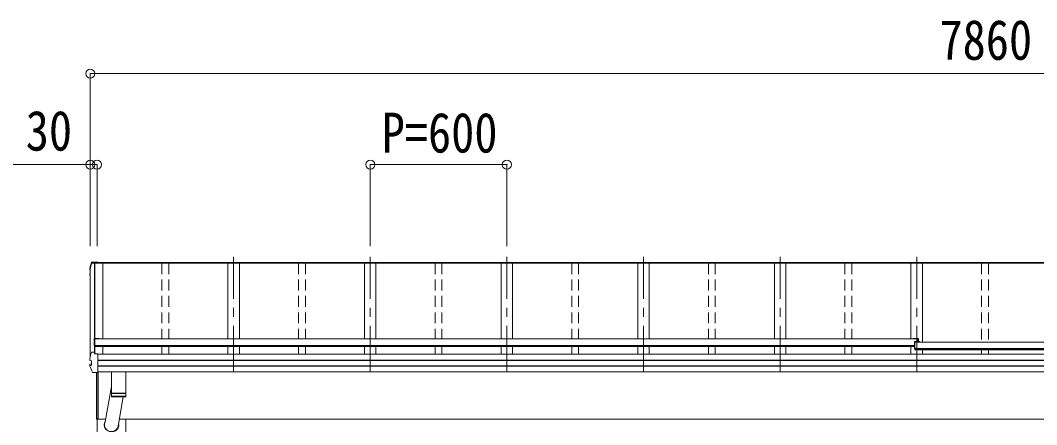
# Model space of a CAD drawing. Units: millimetres at full size, sheet at 1:40; some dimension numbers follow another scale. Extents: x -11243 to 11243, y -7760 to 7760.
# Drawn here: x -8954 to -4490, y -1968 to -189 of the extents above; entities that cross this region are included whole.
import ezdxf
from ezdxf.enums import TextEntityAlignment as Align

# ---------------------------------------------------------------- set-up
doc = ezdxf.new("R2010")
doc.units = ezdxf.units.MM
doc.header["$LTSCALE"] = 40
doc.header["$PDMODE"] = 32
doc.header["$PDSIZE"] = 40
doc.linetypes.add('CHAIN1', pattern=[8, 5, -1, 1, -1])
doc.linetypes.add('DASHED1', pattern=[1.8, 1.2, -0.6])
for name, color, linetype, lineweight in [('0-1_本体', 5, 'CHAIN1', 9), ('0-3_ELV2', 4, 'Continuous', 9), ('0-6_OTH_LINE', 6, 'Continuous', 9), ('0-9_OUTLINE', 7, 'Continuous', 9)]:
    doc.layers.add(name, color=color, linetype=linetype, lineweight=lineweight)
doc.styles.add('ＭＳ ゴシック', font='')
doc.styles.get('ＭＳ ゴシック').set_extended_font_data('MS Gothic')

msp = doc.modelspace()

# ---------------------------------------------------------------- linework, layer by layer
at = {"layer": '0-1_本体'}
for p, q in [((-8017.26, -1733.56), (-8017.26, -1229.37)), ((-7417.26, -1733.56), (-7417.26, -1229.37)), ((-6817.26, -1733.56), (-6817.26, -1229.37)), ((-6217.26, -1733.56), (-6217.26, -1229.37)), ((-5617.26, -1733.56), (-5617.26, -1229.37)), ((-5017.26, -1733.56), (-5017.26, -1229.37))]:
    msp.add_line(p, q, dxfattribs=at)
at = {"layer": '0-3_ELV2'}
for p, q in [((-8649.58, -1284.57), (-8649.58, -1280.52)), ((-8649.54, -1280.21), (-8647.22, -1271.36)), ((-8648.52, -1285.84), (-8647.26, -1286.09)), ((-8647.26, -1284.57), (-8648.03, -1284.42)), ((-8647.26, -1284.22), (-8647.95, -1284.08)), ((-8647.26, -1281.27), (-8647.26, -1668.13)), ((-8647.22, -1271.36), (-8644.76, -1262.59)), ((-8644.76, -1262.59), (-8642.13, -1253.93)), ((-8592.26, -1257.9), (-8640.7, -1257.9)), ((-8628.23, -1257.75), (-8640.65, -1257.75)), ((-8640.51, -1256.26), (-8628.46, -1256.26)), ((-8639.27, -1252.64), (-8614.26, -1252.64)), ((-8639.27, -1252.65), (-8639.27, -1252.64)), ((-8639.27, -1252.64), (-8639.27, -1252.64)), ((-8628.46, -1255.17), (-8628.08, -1257.66)), ((-8628.46, -1256.26), (-8628.46, -1255.17)), ((-8614.26, -1255.17), (-8628.46, -1255.17)), ((-8628.46, -1256.26), (-8628.23, -1257.75)), ((-8628.23, -1257.75), (-8628.23, -1257.4)), ((-8628.16, -1257.9), (-8628.16, -1651.33)), ((-8617.26, -1257.66), (-8628.08, -1257.66)), ((-8627.56, -1655.28), (-8627.56, -1257.9)), ((-817.26, -1257), (-8617.26, -1257)), ((-817.26, -1257.89), (-8617.26, -1257.89)), ((-8614.26, -1256.67), (-8614.26, -1252.64)), ((-820.26, -1254.72), (-8614.26, -1254.72)), ((-8592.26, -1257.81), (-8592.26, -1590.25)), ((-8042.26, -1257.81), (-8042.26, -1590.25)), ((-7992.26, -1257.81), (-7992.26, -1590.25)), ((-7442.26, -1257.81), (-7442.26, -1590.25)), ((-7392.26, -1257.81), (-7392.26, -1590.25)), ((-6842.26, -1257.81), (-6842.26, -1590.25)), ((-6792.26, -1257.81), (-6792.26, -1590.25)), ((-6242.26, -1257.81), (-6242.26, -1590.25)), ((-6192.26, -1257.81), (-6192.26, -1590.25)), ((-5642.26, -1257.81), (-5642.26, -1590.25)), ((-5592.26, -1257.81), (-5592.26, -1590.25)), ((-5042.26, -1257.81), (-5042.26, -1590.25)), ((-4992.26, -1257.81), (-4992.26, -1604.37)), ((-8649.68, -1309.6), (-8649.68, -1305.54)), ((-8647.26, -1308.07), (-8648.63, -1308.33)), ((-8648.1, -1304.08), (-8648.09, -1304.08)), ((-8647.26, -1309.59), (-8648.1, -1309.75)), ((-8647.26, -1303.97), (-8648.09, -1304.08)), ((-8629.56, -1590.1), (-8629.56, -1619.56)), ((-8607.56, -1588.1), (-8627.56, -1588.1)), ((-8607.56, -1589.63), (-8627.56, -1589.63)), ((-5011.46, -1590.25), (-8627.56, -1590.25)), ((-8607.56, -1588.1), (-8607.56, -1590.26)), ((-5031.46, -1588.1), (-5011.46, -1588.1)), ((-5031.46, -1588.1), (-5031.46, -1590.26)), ((-5031.46, -1589.63), (-5011.46, -1589.63)), ((-5027.26, -1604.22), (-5027.26, -1633.68)), ((-5005.26, -1602.22), (-5025.26, -1602.22)), ((-5025.26, -1638.26), (-5025.26, -1603.75)), ((-5005.26, -1603.75), (-5025.26, -1603.75)), ((-4409.26, -1604.37), (-5025.26, -1604.37)), ((-5011.46, -1602.22), (-5011.46, -1589.63)), ((-5009.46, -1590.1), (-5009.46, -1602.22)), ((-5005.26, -1602.22), (-5005.26, -1604.38)), ((-8640.51, -1649), (-8628.46, -1649)), ((-8627.56, -1619.56), (-8629.56, -1619.56)), ((-8628.23, -1650.5), (-8628.46, -1649)), ((-8628.23, -1650.5), (-8628.23, -1650.85)), ((-8627.51, -1655.63), (-8628.23, -1650.85)), ((-5027.26, -1619.29), (-8627.56, -1619.29)), ((-5027.26, -1621.03), (-8627.56, -1621.03)), ((-5027.26, -1624.14), (-8627.56, -1624.14)), ((-8592.26, -1624.14), (-8592.26, -1657.81)), ((-8042.26, -1624.14), (-8042.26, -1657.81)), ((-7992.26, -1624.14), (-7992.26, -1657.81)), ((-7442.26, -1624.14), (-7442.26, -1657.81)), ((-7392.26, -1624.14), (-7392.26, -1657.81)), ((-6842.26, -1624.14), (-6842.26, -1657.81)), ((-6792.26, -1624.14), (-6792.26, -1657.81)), ((-6242.26, -1624.14), (-6242.26, -1657.81)), ((-6192.26, -1624.14), (-6192.26, -1657.81)), ((-5642.26, -1624.14), (-5642.26, -1657.81)), ((-5592.26, -1624.14), (-5592.26, -1657.81)), ((-5042.26, -1624.14), (-5042.26, -1657.81)), ((-5025.26, -1633.68), (-5027.26, -1633.68)), ((-4409.26, -1633.41), (-5025.26, -1633.41)), ((-4409.26, -1635.15), (-5025.26, -1635.15)), ((-4409.26, -1638.26), (-5025.26, -1638.26)), ((-4992.26, -1638.26), (-4992.26, -1657.81)), ((-8649.58, -1684.7), (-8649.58, -1677.32)), ((-8647.95, -1686.18), (-8647.95, -1686.18)), ((-8641.69, -1686.95), (-8647.95, -1686.18)), ((-8642.26, -1687.08), (-8642.26, -1706.3)), ((-8641.69, -1686.95), (-8641.69, -1686.95)), ((-8627.52, -1655.63), (-8628.08, -1651.95)), ((-8628.08, -1655.63), (-8628.08, -1651.95)), ((-8614.26, -1738.05), (-8614.26, -1655.63)), ((-820.26, -1657.81), (-8614.26, -1657.81)), ((-820.26, -1684.33), (-8614.26, -1684.33)), ((-820.26, -1685.22), (-8614.26, -1685.22)), ((-8649.68, -1709.75), (-8649.68, -1702.35)), ((-8648.63, -1701.08), (-8642.67, -1699.92)), ((-8648.09, -1708.46), (-8648.1, -1708.46)), ((-8648.09, -1708.46), (-8641.69, -1706.77)), ((-8641.69, -1706.77), (-8641.69, -1706.77)), ((-8614.26, -1738.05), (-8634.91, -1738.05)), ((-8619.26, -1943.72), (-8619.26, -1738.05)), ((-8618.76, -1944.12), (-8618.76, -1738.05)), ((-820.26, -1708.45), (-8614.26, -1708.45)), ((-820.26, -1710.37), (-8614.26, -1710.37)), ((-820.26, -1735.41), (-8614.26, -1735.41)), ((-8612.26, -1735.41), (-8612.26, -1941.72)), ((-8618.76, -1944.12), (-8618.77, -1944.19)), ((-8618.76, -1944.12), (-8618.76, -1944.12)), ((-8617.26, -1941.72), (-8612.26, -1941.72)), ((-8617.26, -1944.22), (-8617.26, -1941.72)), ((-8579.66, -1943.12), (-8617.26, -1943.12)), ((-8616.26, -1943.12), (-8616.26, -4943.12)), ((-2632.14, -1943.12), (-8519.03, -1943.12)), ((-8491.26, -4943.12), (-8491.26, -1943.12))]:
    msp.add_line(p, q, dxfattribs=at)
at = {"layer": '0-3_ELV2', "linetype": 'DASHED1'}
for p, q in [((-8332.26, -1257.81), (-8332.26, -1590.25)), ((-8302.26, -1257.81), (-8302.26, -1590.25)), ((-7732.26, -1257.81), (-7732.26, -1590.25)), ((-7702.26, -1257.81), (-7702.26, -1590.25)), ((-7132.26, -1257.81), (-7132.26, -1590.25)), ((-7102.26, -1257.81), (-7102.26, -1590.25)), ((-6532.26, -1257.81), (-6532.26, -1590.25)), ((-6502.26, -1257.81), (-6502.26, -1590.25)), ((-5932.26, -1257.81), (-5932.26, -1590.25)), ((-5902.26, -1257.81), (-5902.26, -1590.25)), ((-5332.26, -1257.81), (-5332.26, -1590.25)), ((-5302.26, -1257.81), (-5302.26, -1590.25)), ((-4732.26, -1257.81), (-4732.26, -1604.37)), ((-4702.26, -1257.81), (-4702.26, -1604.37)), ((-8332.26, -1624.14), (-8332.26, -1657.81)), ((-8302.26, -1624.14), (-8302.26, -1657.81)), ((-7732.26, -1624.14), (-7732.26, -1657.81)), ((-7702.26, -1624.14), (-7702.26, -1657.81)), ((-7132.26, -1624.14), (-7132.26, -1657.81)), ((-7102.26, -1624.14), (-7102.26, -1657.81)), ((-6532.26, -1624.14), (-6532.26, -1657.81)), ((-6502.26, -1624.14), (-6502.26, -1657.81)), ((-5932.26, -1624.14), (-5932.26, -1657.81)), ((-5902.26, -1624.14), (-5902.26, -1657.81)), ((-5332.26, -1624.14), (-5332.26, -1657.81)), ((-5302.26, -1624.14), (-5302.26, -1657.81)), ((-4732.26, -1638.26), (-4732.26, -1657.81)), ((-4702.26, -1638.26), (-4702.26, -1657.81))]:
    msp.add_line(p, q, dxfattribs=at)
at = {"layer": '0-3_ELV2'}
for points in [[(-8649.54, -1280.21), (-8649.57, -1280.47), (-8649.58, -1280.52)], [(-8642.12, -1253.91), (-8642, -1253.62), (-8641.83, -1253.36), (-8641.61, -1253.13), (-8641.36, -1252.95), (-8641.08, -1252.82), (-8640.81, -1252.74), (-8640.58, -1252.7), (-8640.35, -1252.67), (-8640.09, -1252.66), (-8639.81, -1252.65), (-8639.5, -1252.64), (-8639.19, -1252.64)], [(-8614.26, -1256.67), (-8617.26, -1256.67), (-8617.26, -1257.67)], [(-8647.26, -1315.81), (-8648.18, -1313.57), (-8649.59, -1310.08)], [(-8614.26, -1655.63), (-8628.46, -1655.63), (-8628.46, -1649)], [(-8649.54, -1677.01), (-8649.57, -1677.27), (-8649.58, -1677.32)], [(-8649.57, -1684.74), (-8649.57, -1684.65), (-8649.54, -1684.39)], [(-8648.03, -1686.16), (-8648.31, -1686.09), (-8648.55, -1686.01), (-8648.79, -1685.91), (-8649.07, -1685.74), (-8649.33, -1685.47), (-8649.51, -1685.13), (-8649.56, -1684.74)], [(-8647.95, -1686.18), (-8648.18, -1686.1), (-8648.38, -1685.96), (-8648.55, -1685.74), (-8648.67, -1685.47), (-8648.74, -1685.16), (-8648.75, -1684.83), (-8648.7, -1684.5)], [(-8642.26, -1687.08), (-8642.28, -1686.97), (-8642.31, -1686.87)], [(-8641.69, -1686.95), (-8641.61, -1686.98), (-8641.54, -1687.03), (-8641.47, -1687.1), (-8641.43, -1687.2), (-8641.4, -1687.31), (-8641.39, -1687.43)], [(-8649.57, -1710.24), (-8649.64, -1710.08), (-8649.68, -1709.91), (-8649.68, -1709.73)], [(-8649.59, -1710.23), (-8646.73, -1717.04), (-8643.78, -1723.77), (-8640.75, -1730.42), (-8637.62, -1736.99)], [(-8648.78, -1710.44), (-8648.87, -1710.11), (-8648.9, -1709.75), (-8648.85, -1709.4), (-8648.74, -1709.06), (-8648.57, -1708.78), (-8648.35, -1708.58), (-8648.1, -1708.46)], [(-8641.69, -1706.77), (-8641.61, -1706.73), (-8641.54, -1706.67), (-8641.47, -1706.58), (-8641.43, -1706.48), (-8641.4, -1706.37), (-8641.39, -1706.25)], [(-8634.93, -1738.05), (-8635.31, -1738.05), (-8635.66, -1738.03), (-8635.97, -1738.01), (-8636.25, -1737.98), (-8636.56, -1737.91), (-8636.89, -1737.77), (-8637.2, -1737.55), (-8637.46, -1737.27), (-8637.64, -1736.94)], [(-8618.77, -1944.19), (-8618.77, -1944.22), (-8618.77, -1944.22)], [(-8618.77, -1944.22), (-8618.76, -1944.22), (-8617.26, -1944.22)]]:
    msp.add_lwpolyline(points, dxfattribs=at)
for centre, radius, start, end in [((-8648.28, -1284.57), 1.3, 166.2046, 259.10358), ((-8164.26, -1403.92), 499.82, 162.96047, 166.14879), ((-8164.25, -1403.92), 498.32, 162.94349, 166.12469), ((-8640.51, -1257.96), 1.7, 89.95676, 162.90929), ((-8648.38, -1305.54), 1.3, 100.9005, 179.9623), ((-8648.38, -1309.6), 1.3, 100.8868, 201.66215), ((-8184.94, -1125.04), 498.64, 201.74241, 202.00165), ((-8184.93, -1124.69), 498.64, 201.78246, 202.00165), ((-8627.56, -1590.1), 2, 90, 180), ((-5025.26, -1604.22), 2, 90, 180), ((-5011.46, -1590.1), 2, 0, 90), ((-8164.26, -1796.67), 499.82, 162.96047, 166.14879), ((-8640.51, -1650.7), 1.7, 89.95676, 162.90929), ((-8648.38, -1702.35), 1.3, 100.9005, 179.9623), ((-8642.76, -1699.43), 0.499, 280.91518, 359.94761), ((-8618.76, -1943.72), 0.5, 180, 269.5), ((-8606.61, -1929.05), 12.15, 179.0404, 180.9596)]:
    msp.add_arc(centre, radius, start, end, dxfattribs=at)
at = {"layer": '0-6_OTH_LINE'}
for p, q in [((-8647.26, -423.75), (-8647.26, -1182.75)), ((-8647.26, -423.75), (-787.26, -423.75)), ((-8647.26, -823.75), (-8996.03, -823.75)), ((-8647.26, -823.75), (-8647.26, -1182.75)), ((-8617.26, -823.75), (-8647.26, -823.75)), ((-8617.26, -823.75), (-8617.26, -1182.75)), ((-7417.26, -823.75), (-7417.26, -1182.75)), ((-6817.26, -823.75), (-7417.26, -823.75)), ((-6817.26, -823.75), (-6817.26, -1182.75))]:
    msp.add_line(p, q, dxfattribs=at)
for p in [(-8647.26, -423.75), (-8647.26, -823.75), (-8617.26, -823.75), (-7417.26, -823.75), (-6817.26, -823.75)]:
    msp.add_point(p, dxfattribs=at)
at = {"layer": '0-9_OUTLINE'}
for p, q in [((-8554.26, -1735.41), (-8554.26, -1828.95)), ((-8490.26, -1828.95), (-8490.26, -1735.41)), ((-8554.26, -1799.17), (-8581.87, -1955.55)), ((-8490.26, -1828.95), (-8554.26, -1828.95)), ((-8554.26, -1829.95), (-8554.03, -1843)), ((-8490.26, -1829.95), (-8554.26, -1829.95)), ((-8549.76, -1828.95), (-8549.74, -1829.95)), ((-8494.76, -1828.95), (-8494.78, -1829.95)), ((-8490.49, -1843), (-8490.26, -1829.95)), ((-8554.04, -1842.95), (-8490.49, -1842.95)), ((-8493.49, -1845.95), (-8551.03, -1845.95)), ((-8523.04, -1965.74), (-8501.94, -1845.95))]:
    msp.add_line(p, q, dxfattribs=at)
for centre, start, end in [((-8551.03, -1842.95), 181, 270.04832), ((-8493.49, -1842.95), 270, 359)]:
    msp.add_arc(centre, 3, start, end, dxfattribs=at)
for major_axis, ratio, start_param, end_param in [((-31.85, 0), 0.984694, 5.7540451, 9.6056637), ((-30.8, 0), 0.983336, 5.8618427, 9.4974605)]:
    msp.add_ellipse((-8553.76, -1967.94), major_axis=major_axis, ratio=ratio, start_param=start_param, end_param=end_param, dxfattribs=at)

# ---------------------------------------------------------------- texts
at = {"layer": '0-6_OTH_LINE', "color": 7, "style": 'ＭＳ ゴシック', "width": 0.85}
for s, p in [('7860', (-4917.26, -415.75)), ('30', (-8930.55, -815.03)), ('P=600', (-7367.26, -823.75))]:
    msp.add_text(s, height=176, dxfattribs=at).set_placement(p, align=Align.BOTTOM_LEFT)

doc.saveas('drawing.dxf')
